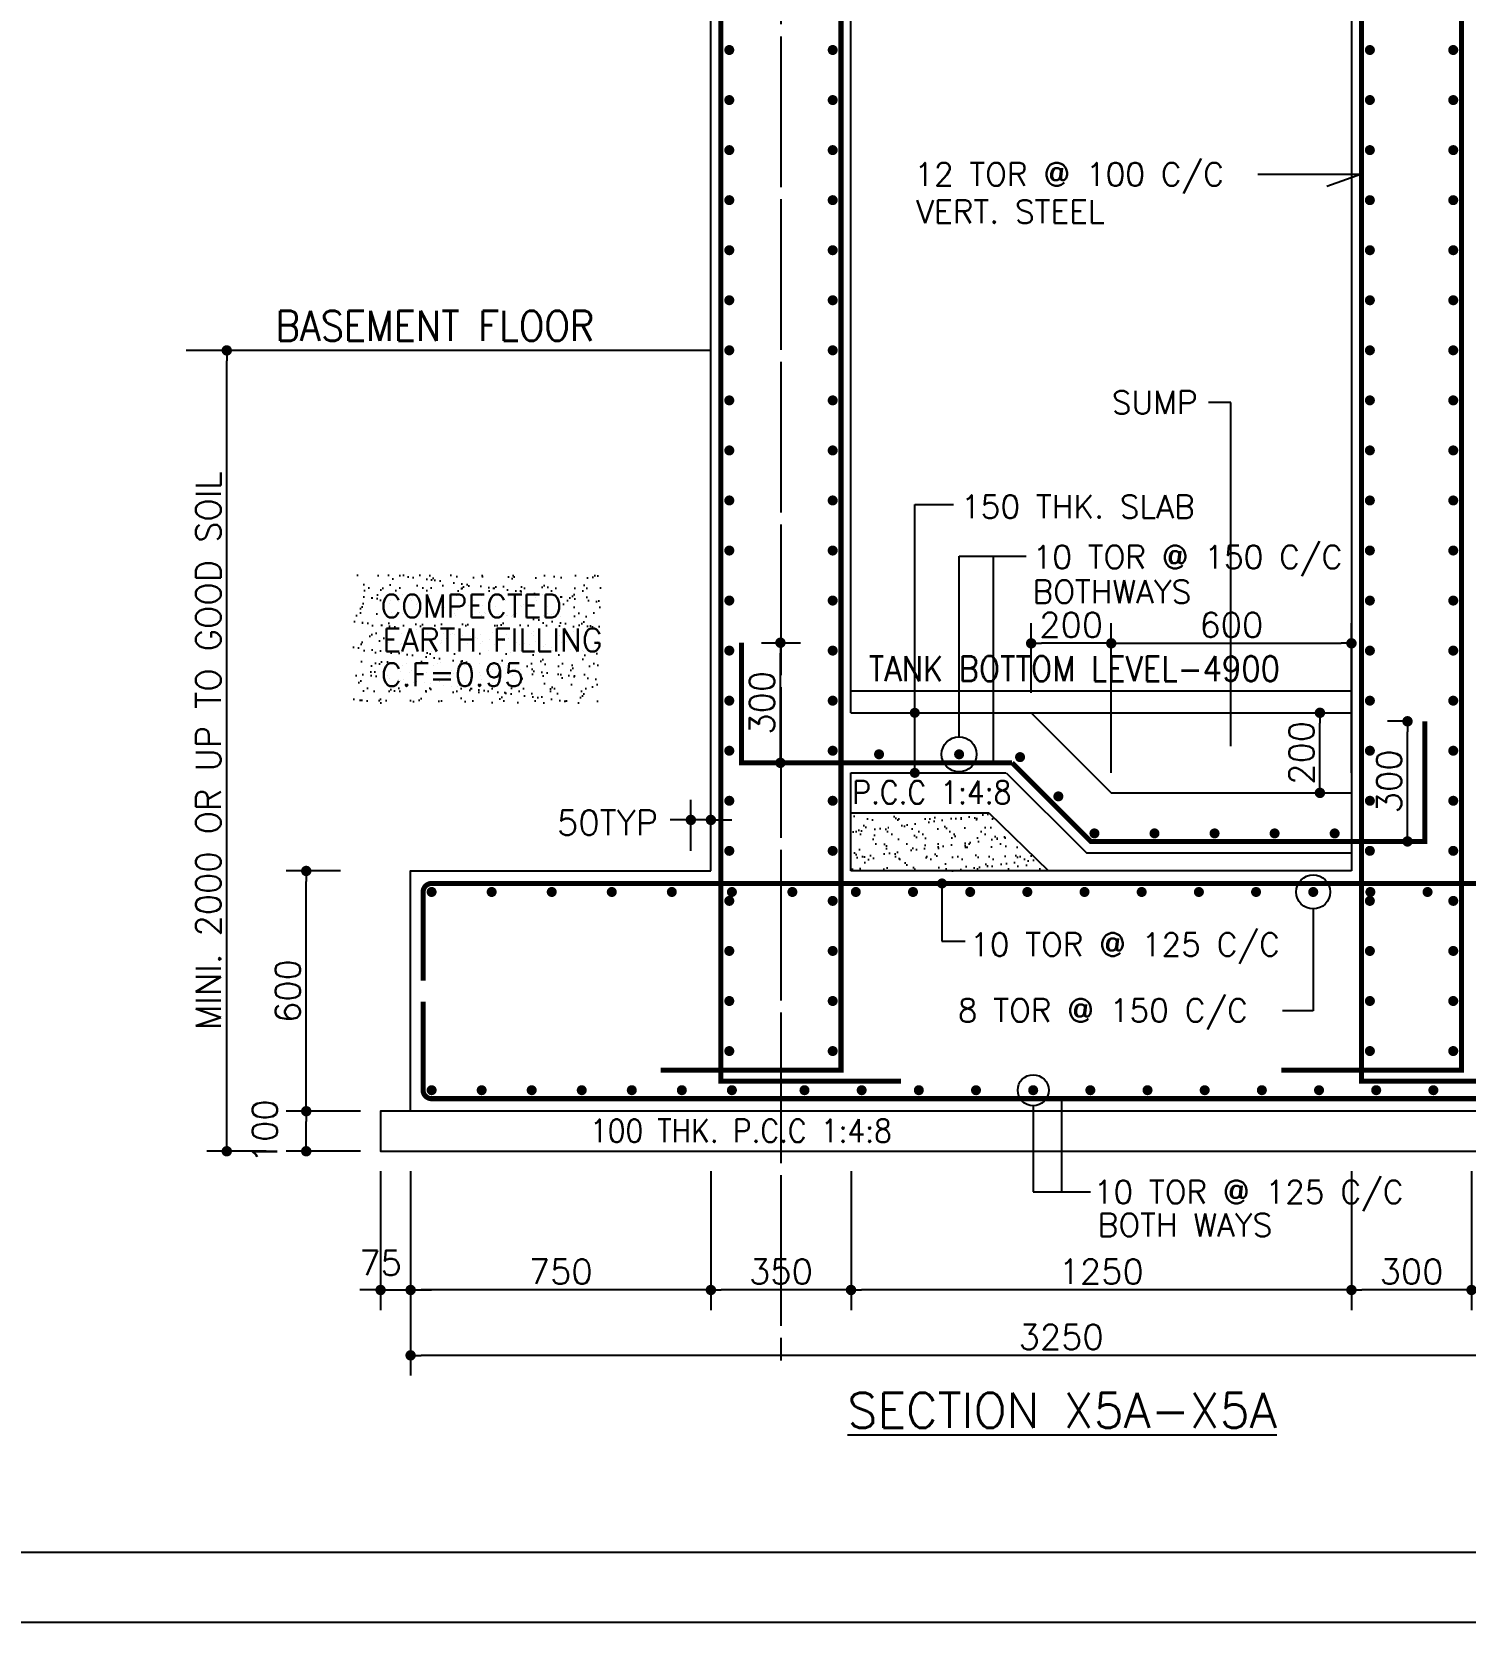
# Model space of a CAD drawing. Extents: x -200722 to 834823, y -494970 to 88783.
# Drawn here: x 303741 to 318062, y -18416 to -2528 of the extents above; entities that cross this region are included whole.
import ezdxf
from ezdxf.enums import TextEntityAlignment as Align

# ---------------------------------------------------------------- set-up
doc = ezdxf.new("R2010")
doc.units = 0
doc.header["$LTSCALE"] = 100
doc.header["$MEASUREMENT"] = 0
doc.header["$PDMODE"] = 34
doc.linetypes.add('ACAD_ISO04W100', pattern=[30, 24, -3, 0, -3])
doc.linetypes.add('CL', pattern=[3.25, 2.5, -0.25, 0.25, -0.25])
doc.layers.get('0').update_dxf_attribs({"linetype": 'CONTINUOUS'})
doc.layers.get('DEFPOINTS').update_dxf_attribs({"linetype": 'CONTINUOUS'})
for name, color, linetype in [('5', 4, 'CONTINUOUS'), ('A-Grid', 5, 'ACAD_ISO04W100'), ('BEAM', 4, 'CONTINUOUS'), ('HATCH WALL', 8, 'CONTINUOUS'), ('STEEL', 6, 'CONTINUOUS'), ('TEXT', 2, 'CONTINUOUS')]:
    doc.layers.add(name, color=color, linetype=linetype)
doc.layers.add('9_TITLE TEXT', color=7, linetype='CONTINUOUS', lineweight=20)
doc.styles.add('ROMANS', font='romans.shx')
doc.styles.get("Standard").update_dxf_attribs({"font": 'simplex.shx'})
doc.dimstyles.new('STANDARD$0', dxfattribs={"dimtxt": 2.5, "dimasz": 2.5, "dimexe": 2, "dimexo": 0.7, "dimgap": 0.9, "dimtad": 1, "dimdec": 0, "dimdsep": 46, "dimtxsty": 'ROMANS', "dimcen": 0.09, "dimclrd": 4, "dimclre": 4, "dimclrt": 3, "dimadec": 0, "dimazin": 0, "dimtfac": 1, "dimtdec": 0, "dimtmove": 0, "dimatfit": 3, "dimfxl": 1, "dimtolj": 1, "dimtzin": 0, "dimarcsym": 0})

# ---------------------------------------------------------------- blocks, each defined once
blk = doc.blocks.new('DOT')
at = {"color": 0, "linetype": 'ByBlock'}
blk.add_line((-0.5, 0), (-1, 0), dxfattribs=at)
at = {"color": 0, "linetype": 'ByBlock', "const_width": 0.5}
blk.add_lwpolyline([(-0.25, 0, 1), (0.25, 0, 1)], format="xyb", close=True, dxfattribs=at)
blk = doc.blocks.new('*D2047')
at = {"layer": 'BEAM', "color": 0, "lineweight": -2, "transparency": 16777216}
for p, q in [((306083, -5711), (305489, -5711)), ((305689, -13607), (305689, -5815)), ((306083, -13711), (305489, -13711))]:
    blk.add_line(p, q, dxfattribs=at)
at = {"layer": 'DEFPOINTS', "color": 0, "lineweight": -3, "transparency": 16777216}
for p in [(305689, -5711), (306283, -5711, 17104), (306283, -13711, 17104)]:
    blk.add_point(p, dxfattribs=at)
at = {"layer": 'BEAM', "color": 0, "lineweight": -2, "transparency": 16777216, "xscale": 104, "yscale": 104, "zscale": 104}
for p, rotation in [((305689, -5711), 90), ((305689, -13711), 270)]:
    blk.add_blockref('DOT', p, dxfattribs=dict(at, rotation=rotation))
at = {"layer": 'BEAM', "color": 0, "transparency": 16777216, "insert": (305505, -9711), "char_height": 248, "attachment_point": 5, "rotation": 90}
blk.add_mtext('\\A1;{\\C4;MINI. 2000 OR UP TO GOOD SOIL}', dxfattribs=at)
blk = doc.blocks.new('_DOT')
at = {"color": 0, "linetype": 'ByBlock'}
blk.add_line((-0.5, 0), (-1, 0), dxfattribs=at)
at = {"color": 0, "linetype": 'ByBlock', "const_width": 0.5}
blk.add_lwpolyline([(-0.25, 0, 1), (0.25, 0, 1)], format="xyb", close=True, dxfattribs=at)
blk = doc.blocks.new('*D2049')
at = {"layer": 'BEAM', "color": 0, "lineweight": -2, "transparency": 16777216}
for p, q in [((307026, -13311), (306283, -13311)), ((306483, -13607), (306483, -13415)), ((307026, -13711), (306283, -13711))]:
    blk.add_line(p, q, dxfattribs=at)
at = {"layer": 'DEFPOINTS', "color": 0, "lineweight": -3, "transparency": 16777216}
for p in [(306483, -13311), (307226, -13311), (307226, -13711)]:
    blk.add_point(p, dxfattribs=at)
at = {"layer": 'BEAM', "color": 0, "lineweight": -2, "transparency": 16777216, "xscale": 104, "yscale": 104, "zscale": 104}
for p, rotation in [((306483, -13311), 90), ((306483, -13711), 270)]:
    blk.add_blockref('DOT', p, dxfattribs=dict(at, rotation=rotation))
at = {"layer": 'BEAM', "color": 0, "transparency": 16777216, "insert": (306069, -13511), "char_height": 248, "attachment_point": 5, "rotation": 90}
blk.add_mtext('\\A1;100', dxfattribs=at)
blk = doc.blocks.new('*D2050')
at = {"layer": 'BEAM', "color": 0, "lineweight": -2, "transparency": 16777216}
for p, q in [((307226, -13911), (307226, -15297)), ((307526, -13911), (307526, -15297)), ((307122, -15097), (307018, -15097)), ((307226, -15097), (307526, -15097)), ((307630, -15097), (307734, -15097))]:
    blk.add_line(p, q, dxfattribs=at)
at = {"layer": 'DEFPOINTS', "color": 0, "lineweight": -3, "transparency": 16777216}
for p in [(307226, -13711), (307526, -13711), (307526, -15097)]:
    blk.add_point(p, dxfattribs=at)
at = {"layer": 'BEAM', "color": 0, "lineweight": -2, "transparency": 16777216, "xscale": 104, "yscale": 104, "zscale": 104}
blk.add_blockref('DOT', (307226, -15097), dxfattribs=at)
at = {"layer": 'BEAM', "color": 0, "lineweight": -2, "transparency": 16777216, "xscale": 104, "yscale": 104, "zscale": 104, "rotation": 180}
blk.add_blockref('DOT', (307526, -15097), dxfattribs=at)
at = {"layer": 'BEAM', "color": 0, "transparency": 16777216, "insert": (307226, -14826), "char_height": 248, "attachment_point": 5}
blk.add_mtext('\\A1;75', dxfattribs=at)
blk = doc.blocks.new('*D2051')
at = {"layer": 'BEAM', "color": 0, "lineweight": -2, "transparency": 16777216}
for p, q in [((307526, -13911), (307526, -15297)), ((310526, -13911), (310526, -15297)), ((310422, -15097), (307630, -15097))]:
    blk.add_line(p, q, dxfattribs=at)
at = {"layer": 'DEFPOINTS', "color": 0, "lineweight": -3, "transparency": 16777216}
for p in [(307526, -13711, -32271), (310526, -13711, -2484), (307526, -15097)]:
    blk.add_point(p, dxfattribs=at)
at = {"layer": 'BEAM', "color": 0, "lineweight": -2, "transparency": 16777216, "xscale": 104, "yscale": 104, "zscale": 104, "rotation": 180}
blk.add_blockref('DOT', (307526, -15097), dxfattribs=at)
at = {"layer": 'BEAM', "color": 0, "lineweight": -2, "transparency": 16777216, "xscale": 104, "yscale": 104, "zscale": 104}
blk.add_blockref('DOT', (310526, -15097), dxfattribs=at)
at = {"layer": 'BEAM', "color": 0, "transparency": 16777216, "insert": (309026, -14913), "char_height": 248, "attachment_point": 5}
blk.add_mtext('\\A1;750', dxfattribs=at)
blk = doc.blocks.new('*D2052')
at = {"layer": 'BEAM', "color": 0, "lineweight": -2, "transparency": 16777216}
for p, q in [((307526, -13911), (307526, -15950)), ((320526, -13911), (320526, -15950)), ((320422, -15750), (307630, -15750))]:
    blk.add_line(p, q, dxfattribs=at)
at = {"layer": 'DEFPOINTS', "color": 0, "lineweight": -3, "transparency": 16777216}
for p in [(307526, -13711, -62057), (320526, -13711, -60214), (307526, -15750)]:
    blk.add_point(p, dxfattribs=at)
at = {"layer": 'BEAM', "color": 0, "lineweight": -2, "transparency": 16777216, "xscale": 104, "yscale": 104, "zscale": 104, "rotation": 180}
blk.add_blockref('DOT', (307526, -15750), dxfattribs=at)
at = {"layer": 'BEAM', "color": 0, "lineweight": -2, "transparency": 16777216, "xscale": 104, "yscale": 104, "zscale": 104}
blk.add_blockref('DOT', (320526, -15750), dxfattribs=at)
at = {"layer": 'BEAM', "color": 0, "transparency": 16777216, "insert": (314026, -15566), "char_height": 248, "attachment_point": 5}
blk.add_mtext('\\A1;3250', dxfattribs=at)
blk = doc.blocks.new('*D2055')
at = {"layer": 'BEAM', "color": 0, "lineweight": -2, "transparency": 16777216}
for p, q in [((310526, -13911), (310526, -15297)), ((311926, -13911), (311926, -15297)), ((311822, -15097), (310630, -15097))]:
    blk.add_line(p, q, dxfattribs=at)
at = {"layer": 'DEFPOINTS', "color": 0, "lineweight": -3, "transparency": 16777216}
for p in [(310526, -13711, -2484), (311926, -13711, -2484), (310526, -15097)]:
    blk.add_point(p, dxfattribs=at)
at = {"layer": 'BEAM', "color": 0, "lineweight": -2, "transparency": 16777216, "xscale": 104, "yscale": 104, "zscale": 104, "rotation": 180}
blk.add_blockref('DOT', (310526, -15097), dxfattribs=at)
at = {"layer": 'BEAM', "color": 0, "lineweight": -2, "transparency": 16777216, "xscale": 104, "yscale": 104, "zscale": 104}
blk.add_blockref('DOT', (311926, -15097), dxfattribs=at)
at = {"layer": 'BEAM', "color": 0, "transparency": 16777216, "insert": (311226, -14913), "char_height": 248, "attachment_point": 5}
blk.add_mtext('\\A1;350', dxfattribs=at)
blk = doc.blocks.new('*D2056')
at = {"layer": 'BEAM', "color": 0, "lineweight": -2, "transparency": 16777216}
for p, q in [((306826, -10911), (306283, -10911)), ((306483, -13207), (306483, -11015)), ((306826, -13311), (306283, -13311))]:
    blk.add_line(p, q, dxfattribs=at)
at = {"layer": 'DEFPOINTS', "color": 0, "lineweight": -3, "transparency": 16777216}
for p in [(306483, -10911), (307026, -10911, 2294), (307026, -13311)]:
    blk.add_point(p, dxfattribs=at)
at = {"layer": 'BEAM', "color": 0, "lineweight": -2, "transparency": 16777216, "xscale": 104, "yscale": 104, "zscale": 104}
for p, rotation in [((306483, -10911), 90), ((306483, -13311), 270)]:
    blk.add_blockref('DOT', p, dxfattribs=dict(at, rotation=rotation))
at = {"layer": 'BEAM', "color": 0, "transparency": 16777216, "insert": (306299, -12111), "char_height": 248, "attachment_point": 5, "rotation": 90}
blk.add_mtext('\\A1;600', dxfattribs=at)
blk = doc.blocks.new('*D2057')
at = {"layer": 'BEAM', "color": 0, "lineweight": -2, "transparency": 16777216}
for p, q in [((310326, -10711), (310326, -10201)), ((310526, -10711), (310526, -10201)), ((310222, -10401), (310118, -10401)), ((310526, -10401), (310326, -10401)), ((310630, -10401), (310734, -10401))]:
    blk.add_line(p, q, dxfattribs=at)
at = {"layer": 'DEFPOINTS', "color": 0, "lineweight": -3, "transparency": 16777216}
for p in [(310326, -10401), (310326, -10911, -18064), (310526, -10911, -18064)]:
    blk.add_point(p, dxfattribs=at)
at = {"layer": 'BEAM', "color": 0, "lineweight": -2, "transparency": 16777216, "xscale": 104, "yscale": 104, "zscale": 104}
blk.add_blockref('DOT', (310326, -10401), dxfattribs=at)
at = {"layer": 'BEAM', "color": 0, "lineweight": -2, "transparency": 16777216, "xscale": 104, "yscale": 104, "zscale": 104, "rotation": 180}
blk.add_blockref('DOT', (310526, -10401), dxfattribs=at)
at = {"layer": 'BEAM', "color": 0, "transparency": 16777216, "insert": (309494, -10429), "char_height": 248, "attachment_point": 5}
blk.add_mtext('\\A1;50TYP', dxfattribs=at)
blk = doc.blocks.new('*D2058')
at = {"layer": 'BEAM', "color": 0, "lineweight": -2, "transparency": 16777216}
for p, q in [((311032, -8631), (311421, -8631)), ((311221, -9727), (311221, -8735)), ((311032, -9831), (311421, -9831))]:
    blk.add_line(p, q, dxfattribs=at)
at = {"layer": 'DEFPOINTS', "color": 0, "lineweight": -3, "transparency": 16777216}
for p in [(310832, -8631, 27357), (311221, -8631), (310832, -9831, 27357)]:
    blk.add_point(p, dxfattribs=at)
at = {"layer": 'BEAM', "color": 0, "lineweight": -2, "transparency": 16777216, "xscale": 104, "yscale": 104, "zscale": 104}
for p, rotation in [((311221, -8631), 90), ((311221, -9831), 270)]:
    blk.add_blockref('DOT', p, dxfattribs=dict(at, rotation=rotation))
at = {"layer": 'BEAM', "color": 0, "transparency": 16777216, "insert": (311037, -9231), "char_height": 248, "attachment_point": 5, "rotation": 90}
blk.add_mtext('\\A1;300', dxfattribs=at)
blk = doc.blocks.new('*D2045')
at = {"layer": 'BEAM', "color": 0, "lineweight": -2, "transparency": 16777216}
for p, q in [((316926, -13911), (316926, -15297)), ((318126, -13911), (318126, -15297)), ((318022, -15097), (317030, -15097))]:
    blk.add_line(p, q, dxfattribs=at)
at = {"layer": 'DEFPOINTS', "color": 0, "lineweight": -3, "transparency": 16777216}
for p in [(316926, -13711, -17377), (318126, -13711, -2484), (316926, -15097)]:
    blk.add_point(p, dxfattribs=at)
at = {"layer": 'BEAM', "color": 0, "lineweight": -2, "transparency": 16777216, "xscale": 104, "yscale": 104, "zscale": 104, "rotation": 180}
blk.add_blockref('DOT', (316926, -15097), dxfattribs=at)
at = {"layer": 'BEAM', "color": 0, "lineweight": -2, "transparency": 16777216, "xscale": 104, "yscale": 104, "zscale": 104}
blk.add_blockref('DOT', (318126, -15097), dxfattribs=at)
at = {"layer": 'BEAM', "color": 0, "transparency": 16777216, "insert": (317526, -14913), "char_height": 248, "attachment_point": 5}
blk.add_mtext('\\A1;300', dxfattribs=at)
blk = doc.blocks.new('*D2046')
at = {"layer": 'BEAM', "color": 0, "lineweight": -2, "transparency": 16777216}
for p, q in [((311926, -13911), (311926, -15297)), ((316926, -13911), (316926, -15297)), ((316822, -15097), (312030, -15097))]:
    blk.add_line(p, q, dxfattribs=at)
at = {"layer": 'DEFPOINTS', "color": 0, "lineweight": -3, "transparency": 16777216}
for p in [(311926, -13711, -64539), (316926, -13711, -2484), (311926, -15097)]:
    blk.add_point(p, dxfattribs=at)
at = {"layer": 'BEAM', "color": 0, "lineweight": -2, "transparency": 16777216, "xscale": 104, "yscale": 104, "zscale": 104, "rotation": 180}
blk.add_blockref('DOT', (311926, -15097), dxfattribs=at)
at = {"layer": 'BEAM', "color": 0, "lineweight": -2, "transparency": 16777216, "xscale": 104, "yscale": 104, "zscale": 104}
blk.add_blockref('DOT', (316926, -15097), dxfattribs=at)
at = {"layer": 'BEAM', "color": 0, "transparency": 16777216, "insert": (314426, -14913), "char_height": 248, "attachment_point": 5}
blk.add_mtext('\\A1;1250', dxfattribs=at)
blk = doc.blocks.new('*D2161')
at = {"layer": 'BEAM', "color": 0, "lineweight": -2, "transparency": 16777216}
blk.add_line((316611, -10027), (316611, -9435), dxfattribs=at)
at = {"layer": 'DEFPOINTS', "color": 0, "lineweight": -3, "transparency": 16777216}
for p in [(316611, -9331, -20198), (316611, -9331), (316611, -10131, -20198)]:
    blk.add_point(p, dxfattribs=at)
at = {"layer": 'BEAM', "color": 0, "lineweight": -2, "transparency": 16777216, "xscale": 104, "yscale": 104, "zscale": 104}
for p, rotation in [((316611, -9331), 90), ((316611, -10131), 270)]:
    blk.add_blockref('DOT', p, dxfattribs=dict(at, rotation=rotation))
at = {"layer": 'BEAM', "color": 0, "transparency": 16777216, "insert": (316427, -9731), "char_height": 248, "attachment_point": 5, "rotation": 90}
blk.add_mtext('\\A1;200', dxfattribs=at)
blk = doc.blocks.new('*D2162')
at = {"layer": 'BEAM', "color": 0, "lineweight": -2, "transparency": 16777216}
for p, q in [((314526, -9931), (314526, -8437)), ((316926, -9931), (316926, -8437)), ((314630, -8637), (316822, -8637))]:
    blk.add_line(p, q, dxfattribs=at)
at = {"layer": 'DEFPOINTS', "color": 0, "lineweight": -3, "transparency": 16777216}
for p in [(316926, -8637), (314526, -10131, -20198), (316926, -10131, -20198)]:
    blk.add_point(p, dxfattribs=at)
at = {"layer": 'BEAM', "color": 0, "lineweight": -2, "transparency": 16777216, "xscale": 104, "yscale": 104, "zscale": 104, "rotation": 180}
blk.add_blockref('DOT', (314526, -8637), dxfattribs=at)
at = {"layer": 'BEAM', "color": 0, "lineweight": -2, "transparency": 16777216, "xscale": 104, "yscale": 104, "zscale": 104}
blk.add_blockref('DOT', (316926, -8637), dxfattribs=at)
at = {"layer": 'BEAM', "color": 0, "transparency": 16777216, "insert": (315726, -8453), "char_height": 248, "attachment_point": 5}
blk.add_mtext('\\A1;600', dxfattribs=at)
blk = doc.blocks.new('*D2163')
at = {"layer": 'BEAM', "color": 0, "lineweight": -2, "transparency": 16777216}
for p, q in [((313726, -9131), (313726, -8437)), ((314526, -9931), (314526, -8437)), ((314422, -8637), (313830, -8637))]:
    blk.add_line(p, q, dxfattribs=at)
at = {"layer": 'DEFPOINTS', "color": 0, "lineweight": -3, "transparency": 16777216}
for p in [(313726, -8637), (313726, -9331, -20198), (314526, -10131, -20198)]:
    blk.add_point(p, dxfattribs=at)
at = {"layer": 'BEAM', "color": 0, "lineweight": -2, "transparency": 16777216, "xscale": 104, "yscale": 104, "zscale": 104, "rotation": 180}
blk.add_blockref('DOT', (313726, -8637), dxfattribs=at)
at = {"layer": 'BEAM', "color": 0, "lineweight": -2, "transparency": 16777216, "xscale": 104, "yscale": 104, "zscale": 104}
blk.add_blockref('DOT', (314526, -8637), dxfattribs=at)
at = {"layer": 'BEAM', "color": 0, "transparency": 16777216, "insert": (314126, -8453), "char_height": 248, "attachment_point": 5}
blk.add_mtext('\\A1;200', dxfattribs=at)
blk = doc.blocks.new('*D2164')
at = {"layer": 'BEAM', "color": 0, "lineweight": -2, "transparency": 16777216}
for p, q in [((317458, -9416), (317286, -9416)), ((317486, -10512), (317486, -9520)), ((317458, -10616), (317286, -10616))]:
    blk.add_line(p, q, dxfattribs=at)
at = {"layer": 'DEFPOINTS', "color": 0, "lineweight": -3, "transparency": 16777216}
for p in [(317486, -9416), (317658, -9416, -20198), (317658, -10616, -20198)]:
    blk.add_point(p, dxfattribs=at)
at = {"layer": 'BEAM', "color": 0, "lineweight": -2, "transparency": 16777216, "xscale": 104, "yscale": 104, "zscale": 104}
for p, rotation in [((317486, -9416), 90), ((317486, -10616), 270)]:
    blk.add_blockref('DOT', p, dxfattribs=dict(at, rotation=rotation))
at = {"layer": 'BEAM', "color": 0, "transparency": 16777216, "insert": (317302, -10016), "char_height": 248, "attachment_point": 5, "rotation": 90}
blk.add_mtext('\\A1;300', dxfattribs=at)

msp = doc.modelspace()

# ---------------------------------------------------------------- hatches: boundary and pattern name
at = {"layer": 'HATCH WALL', "lineweight": -3, "true_color": 0x000000}
h = msp.add_hatch(dxfattribs=at)
h.set_pattern_fill('AR-SAND', color=18, scale=100, style=0)
h.set_pattern_definition([(142.5, (657679.21, 403946.97), (6.299336, 192.682377), [0, -152, 0, -170, 0, -162.5]), (172.5, (657679.21, 403946.97), (-176.97767, 282.21461), [0, -82, 0, -137, 0, -52.5]), (212.5, (657802.21, 403946.97), (-311.414186, 0.565905), [0, -50, 0, -180, 0, -235]), (222.5, (657802.21, 403946.97), (-300.61266, 87.76756), [0, -25, 0, -118, 0, -135])])
h.paths.add_polyline_path([(306952.8, -7949.6), (309425.5, -7949.6), (309425.5, -9237), (306952.8, -9237)])
h = msp.add_hatch(dxfattribs=at)
h.set_pattern_fill('AR-SAND', color=18, scale=100, style=0)
h.set_pattern_definition([(37.5, (-351833.77, -4959.68), (-6.299336, 192.682377), [0, -152, 0, -170, 0, -162.5]), (7.5, (-351833.77, -4959.68), (176.97767, 282.21461), [0, -82, 0, -137, 0, -52.5]), (327.5, (-351956.77, -4959.68), (311.414186, 0.565905), [0, -50, 0, -180, 0, -235]), (317.5, (-351956.77, -4959.68), (300.61266, 87.76756), [0, -25, 0, -118, 0, -135])])
h.paths.add_polyline_path([(313898.6, -10911), (313304.1, -10331), (311925.8, -10331), (311925.8, -10911)])

# ---------------------------------------------------------------- linework, layer by layer
at = {"color": 18, "ltscale": 0.4, "true_color": 0x000000}
msp.add_lwpolyline([(222672.7, 64744.5), (222672.7, -18415.5), (340412.7, -18415.5), (340412.7, 64744.5)], close=True, dxfattribs=at)
at = {"color": 18, "true_color": 0x000000}
msp.add_lwpolyline([(223372.7, -17715.5), (339712.7, -17715.5), (339712.7, 64044.5), (223372.7, 64044.5)], close=True, dxfattribs=at)
at = {"layer": '5', "color": 18, "lineweight": -3, "ltscale": 0.4, "true_color": 0x000000}
for p, q in [((310525.8, -10911, -18214.6), (310525.8, 9897, 23054.5)), ((311925.8, -9331, 3985.3), (311925.8, 9297, 14966.8)), ((316925.8, 9297, -20197.9), (316925.8, -10911, -20197.9)), ((310525.8, -5711, 3998.7), (305284.1, -5711, 28521.8)), ((311925.8, -9331, 19575.1), (313725.8, -9331, 2459.6)), ((311925.8, -10911, -22041.3), (311925.8, -9931, -12433.2)), ((311925.8, -9931, 19575.1), (313472.8, -9931, 26906.6)), ((311925.8, -10331, 19575.1), (313304.1, -10331, 26117.5)), ((316925.8, -10911, -20197.9), (311925.8, -10911, -20197.9))]:
    msp.add_line(p, q, dxfattribs=at)
at = {"layer": '5', "color": 8, "lineweight": -3, "ltscale": 0.4}
for p, q in [((311925.8, -9111, -2684.7), (316925.8, -9111, 20708)), ((313725.8, -9331, 2459.6), (316925.8, -9331, 2459.6))]:
    msp.add_line(p, q, dxfattribs=at)
at = {"layer": '5', "color": 18, "lineweight": -3, "ltscale": 0.4, "true_color": 0x000000}
for points, elevation in [([(313725.8, -9331), (314525.8, -10131), (316925.8, -10131)], 2459.6), ([(313477.3, -9931), (314277.2, -10731), (316925.8, -10731)], 2459.6), ([(313304.1, -10331), (313898.6, -10911)], 2459.6), ([(307525.8, -13311), (307525.8, -10911), (310525.8, -10911)], -20197.9)]:
    msp.add_lwpolyline(points, dxfattribs=dict(at, elevation=elevation))
at = {"layer": '5', "color": 18, "lineweight": -3, "ltscale": 0.4, "true_color": 0x000000, "elevation": -20197.9}
msp.add_lwpolyline([(320825.8, -13311), (307225.8, -13311), (307225.8, -13711), (320825.8, -13711)], close=True, dxfattribs=at)
at = {"layer": '9_TITLE TEXT', "color": 18, "true_color": 0x000000}
msp.add_lwpolyline([(339712.7, 64044.5), (223372.7, 64044.5), (223372.7, -17715.5), (339712.7, -17715.5)], dxfattribs=at)
at = {"layer": 'A-Grid', "color": 8, "linetype": 'CL', "ltscale": 5}
for points, elevation in [([(311225.8, 10174.1), (311225.8, -15801.3)], 3998.7), ([(311225.8, -2579.8), (311225.8, -15801.3)], -25787.8)]:
    msp.add_lwpolyline(points, dxfattribs=dict(at, elevation=elevation))
at = {"layer": 'STEEL', "color": 18, "lineweight": -3, "ltscale": 0.4, "true_color": 0x000000, "const_width": 50.8}
for points, elevation in [([(313725.8, 9797), (310710.8, 9797, 0.4142136), (310625.8, 9712), (310625.8, -13011.2), (312425.8, -13011.2)], 3964.8), ([(319388.9, 9797), (317110.8, 9797, 0.4142136), (317025.8, 9712), (317025.8, -13011.2), (318825.8, -13011.2)], -980.1), ([(313729.5, 9647), (311910.8, 9647, 0.4142136), (311825.8, 9562), (311825.8, -12901.7), (310025.8, -12901.7)], 3998.7), ([(315651.5, 9647), (317940.8, 9647, -0.4142136), (318025.8, 9562), (318025.8, -12901.7), (316225.8, -12901.7)], -30579), ([(307650.8, -12005.5), (307650.8, -11121, -0.4142136), (307735.8, -11036), (320315.8, -11036, -0.4142136), (320400.8, -11121), (320400.8, -12005.5)], -20197.9), ([(307650.8, -12216.5), (307650.8, -13101, 0.4142136), (307735.8, -13186), (320315.8, -13186, 0.4142136), (320400.8, -13101), (320400.8, -12216.5)], -20197.9)]:
    msp.add_lwpolyline(points, format="xyb", dxfattribs=dict(at, elevation=elevation))
at = {"layer": 'STEEL', "color": 18, "lineweight": -3, "ltscale": 0.4, "true_color": 0x000000, "const_width": 50}
for points, elevation in [([(310685, -2710, -1), (310735, -2710, -1)], 3998.7), ([(311718.1, -2710, -1), (311768.1, -2710, -1)], 3998.7), ([(317085, -2710, -1), (317135, -2710, -1)], -946.2), ([(317918.1, -2710, -1), (317968.1, -2710, -1)], -30579), ([(310685, -3210, -1), (310735, -3210, -1)], 3998.7), ([(311718.1, -3210, -1), (311768.1, -3210, -1)], 3998.7), ([(317085, -3210, -1), (317135, -3210, -1)], -946.2), ([(317918.1, -3210, -1), (317968.1, -3210, -1)], -30579), ([(310685, -3710, -1), (310735, -3710, -1)], 3998.7), ([(311718.1, -3710, -1), (311768.1, -3710, -1)], 3998.7), ([(317085, -3710, -1), (317135, -3710, -1)], -946.2), ([(317918.1, -3710, -1), (317968.1, -3710, -1)], -30579), ([(310685, -4210, -1), (310735, -4210, -1)], 3998.7), ([(311718.1, -4210, -1), (311768.1, -4210, -1)], 3998.7), ([(317085, -4210, -1), (317135, -4210, -1)], -946.2), ([(317918.1, -4210, -1), (317968.1, -4210, -1)], -30579), ([(310685, -4710, -1), (310735, -4710, -1)], 3998.7), ([(311718.1, -4710, -1), (311768.1, -4710, -1)], 3998.7), ([(317085, -4710, -1), (317135, -4710, -1)], -946.2), ([(317918.1, -4710, -1), (317968.1, -4710, -1)], -30579), ([(310685, -5210, -1), (310735, -5210, -1)], 3998.7), ([(311718.1, -5210, -1), (311768.1, -5210, -1)], 3998.7), ([(317085, -5210, -1), (317135, -5210, -1)], -946.2), ([(317918.1, -5210, -1), (317968.1, -5210, -1)], -30579), ([(310685, -5710, -1), (310735, -5710, -1)], 3998.7), ([(311718.1, -5710, -1), (311768.1, -5710, -1)], 3998.7), ([(317085, -5710, -1), (317135, -5710, -1)], -946.2), ([(317918.1, -5710, -1), (317968.1, -5710, -1)], -30579), ([(310685, -6210, -1), (310735, -6210, -1)], 3998.7), ([(311718.1, -6210, -1), (311768.1, -6210, -1)], 3998.7), ([(317085, -6210, -1), (317135, -6210, -1)], -946.2), ([(317918.1, -6210, -1), (317968.1, -6210, -1)], -30579), ([(310685, -6710, -1), (310735, -6710, -1)], 3998.7), ([(311718.1, -6710, -1), (311768.1, -6710, -1)], 3998.7), ([(317085, -6710, -1), (317135, -6710, -1)], -946.2), ([(317918.1, -6710, -1), (317968.1, -6710, -1)], -30579), ([(310685, -7210, -1), (310735, -7210, -1)], 3998.7), ([(311718.1, -7210, -1), (311768.1, -7210, -1)], 3998.7), ([(317085, -7210, -1), (317135, -7210, -1)], -946.2), ([(317918.1, -7210, -1), (317968.1, -7210, -1)], -30579), ([(310685, -7710, -1), (310735, -7710, -1)], 3998.7), ([(311718.1, -7710, -1), (311768.1, -7710, -1)], 3998.7), ([(317085, -7710, -1), (317135, -7710, -1)], -946.2), ([(317918.1, -7710, -1), (317968.1, -7710, -1)], -30579), ([(310685, -8210, -1), (310735, -8210, -1)], 3998.7), ([(311718.1, -8210, -1), (311768.1, -8210, -1)], 3998.7), ([(317085, -8210, -1), (317135, -8210, -1)], -946.2), ([(317918.1, -8210, -1), (317968.1, -8210, -1)], -30579), ([(310685, -8710, -1), (310735, -8710, -1)], 3998.7), ([(311718.1, -8710, -1), (311768.1, -8710, -1)], 3998.7), ([(317085, -8710, -1), (317135, -8710, -1)], -946.2), ([(317918.1, -8710, -1), (317968.1, -8710, -1)], -30579), ([(310685, -9210, -1), (310735, -9210, -1)], 3998.7), ([(311718.1, -9210, -1), (311768.1, -9210, -1)], 3998.7), ([(317085, -9210, -1), (317135, -9210, -1)], -946.2), ([(317918.1, -9210, -1), (317968.1, -9210, -1)], -30579), ([(310685, -9710, -1), (310735, -9710, -1)], 3998.7), ([(311718.1, -9710, -1), (311768.1, -9710, -1)], 3998.7), ([(317085, -9710, -1), (317135, -9710, -1)], -946.2), ([(317918.1, -9710, -1), (317968.1, -9710, -1)], -30579), ([(312181, -9745.8, -1), (312231, -9745.8, -1)], 19575.1), ([(312981, -9745.8, -1), (313031, -9745.8, -1)], 19575.1), ([(313590.3, -9773.8, -1), (313640.3, -9773.8, -1)], 19575.1), ([(310685, -10210, -1), (310735, -10210, -1)], 3998.7), ([(311718.1, -10210, -1), (311768.1, -10210, -1)], 3998.7), ([(313972.6, -10166, -1), (314022.6, -10166, -1)], 2459.6), ([(317085, -10210, -1), (317135, -10210, -1)], -946.2), ([(317918.1, -10210, -1), (317968.1, -10210, -1)], -30579), ([(314333.2, -10535.8, -1), (314383.2, -10535.8, -1)], 19575.1), ([(314933.2, -10535.8, -1), (314983.2, -10535.8, -1)], 19575.1), ([(315533.2, -10535.8, -1), (315583.2, -10535.8, -1)], 19575.1), ([(316133.2, -10535.8, -1), (316183.2, -10535.8, -1)], 19575.1), ([(316733.2, -10535.8, -1), (316783.2, -10535.8, -1)], 19575.1), ([(310685, -10710, -1), (310735, -10710, -1)], 3998.7), ([(311718.1, -10710, -1), (311768.1, -10710, -1)], 3998.7), ([(317085, -10710, -1), (317135, -10710, -1)], -946.2), ([(317918.1, -10710, -1), (317968.1, -10710, -1)], -30579), ([(307710.8, -11121, 1), (307760.8, -11121, 1)], -20197.9), ([(308310.8, -11121, 1), (308360.8, -11121, 1)], -20197.9), ([(308910.8, -11121, 1), (308960.8, -11121, 1)], -20197.9), ([(309510.8, -11121, 1), (309560.8, -11121, 1)], -20197.9), ([(310110.8, -11121, 1), (310160.8, -11121, 1)], -20197.9), ([(310710.8, -11121, 1), (310760.8, -11121, 1)], -20197.9), ([(311315, -11121, -1), (311365, -11121, -1)], -20197.9), ([(311949.2, -11121, -1), (311999.2, -11121, -1)], -20197.9), ([(312520.4, -11121, -1), (312570.4, -11121, -1)], -20197.9), ([(313091.6, -11121, -1), (313141.6, -11121, -1)], -20197.9), ([(313662.8, -11121, -1), (313712.8, -11121, -1)], -20197.9), ([(314234, -11121, -1), (314284, -11121, -1)], -20197.9), ([(314805.2, -11121, -1), (314855.2, -11121, -1)], -20197.9), ([(315376.5, -11121, -1), (315426.5, -11121, -1)], -20197.9), ([(315947.7, -11121, -1), (315997.7, -11121, -1)], -20197.9), ([(316518.9, -11121, -1), (316568.9, -11121, -1)], -20197.9), ([(317090.1, -11121, -1), (317140.1, -11121, -1)], -20197.9), ([(317661.3, -11121, -1), (317711.3, -11121, -1)], -20197.9), ([(310685, -11210, -1), (310735, -11210, -1)], -20197.9), ([(310685, -11210, -1), (310735, -11210, -1)], -20197.9), ([(310685, -11210, -1), (310735, -11210, -1)], -20197.9), ([(310685, -11210, -1), (310735, -11210, -1)], -20197.9), ([(311718.1, -11210, -1), (311768.1, -11210, -1)], -20197.9), ([(311718.1, -11210, -1), (311768.1, -11210, -1)], -20197.9), ([(311718.1, -11210, -1), (311768.1, -11210, -1)], -20197.9), ([(311718.1, -11210, -1), (311768.1, -11210, -1)], -20197.9), ([(317085, -11210, -1), (317135, -11210, -1)], -25142.8), ([(317918.1, -11210, -1), (317968.1, -11210, -1)], -54775.6), ([(317918.1, -11210, -1), (317968.1, -11210, -1)], -54775.6), ([(317918.1, -11210, -1), (317968.1, -11210, -1)], -54775.6), ([(317918.1, -11210, -1), (317968.1, -11210, -1)], -54775.6), ([(310685, -11710, -1), (310735, -11710, -1)], -20197.9), ([(311718.1, -11710, -1), (311768.1, -11710, -1)], -20197.9), ([(317085, -11710, -1), (317135, -11710, -1)], -25142.8), ([(317918.1, -11710, -1), (317968.1, -11710, -1)], -54775.6), ([(310685, -12210, -1), (310735, -12210, -1)], -20197.9), ([(311718.1, -12210, -1), (311768.1, -12210, -1)], -20197.9), ([(317085, -12210, -1), (317135, -12210, -1)], -25142.8), ([(317918.1, -12210, -1), (317968.1, -12210, -1)], -54775.6), ([(310685, -12710, -1), (310735, -12710, -1)], -20197.9), ([(311718.1, -12710, -1), (311768.1, -12710, -1)], -20197.9), ([(317085, -12710, -1), (317135, -12710, -1)], -25142.8), ([(317918.1, -12710, -1), (317968.1, -12710, -1)], -54775.6), ([(307710.8, -13101, -1), (307760.8, -13101, -1)], -20197.9), ([(308210.8, -13101, -1), (308260.8, -13101, -1)], -20197.9), ([(308710.8, -13101, -1), (308760.8, -13101, -1)], -20197.9), ([(309210.8, -13101, -1), (309260.8, -13101, -1)], -20197.9), ([(309710.8, -13101, -1), (309760.8, -13101, -1)], -20197.9), ([(310210.8, -13101, -1), (310260.8, -13101, -1)], -20197.9), ([(310710.8, -13101, -1), (310760.8, -13101, -1)], -20197.9), ([(311436.2, -13101, -1), (311486.2, -13101, -1)], -20197.9), ([(312007.5, -13101, -1), (312057.5, -13101, -1)], -20197.9), ([(312578.7, -13101, -1), (312628.7, -13101, -1)], -20197.9), ([(313149.9, -13101, -1), (313199.9, -13101, -1)], -20197.9), ([(313721.1, -13101, -1), (313771.1, -13101, -1)], -20197.9), ([(314292.3, -13101, -1), (314342.3, -13101, -1)], -20197.9), ([(314863.5, -13101, -1), (314913.5, -13101, -1)], -20197.9), ([(315434.7, -13101, -1), (315484.7, -13101, -1)], -20197.9), ([(316005.9, -13101, -1), (316055.9, -13101, -1)], -20197.9), ([(316577.1, -13101, -1), (316627.1, -13101, -1)], -20197.9), ([(317148.3, -13101, -1), (317198.3, -13101, -1)], -20197.9), ([(317719.5, -13101, -1), (317769.5, -13101, -1)], -20197.9)]:
    msp.add_lwpolyline(points, format="xyb", close=True, dxfattribs=dict(at, elevation=elevation))
at = {"layer": 'STEEL', "color": 18, "lineweight": -3, "ltscale": 0.4, "true_color": 0x000000, "const_width": 50.8}
for points, elevation in [([(313535.9, -9831), (310832.2, -9831), (310832.2, -8631)], 46932.5), ([(313535.9, -9831), (314321.2, -10616), (317658.2, -10616), (317658.2, -9416)], 2459.6)]:
    msp.add_lwpolyline(points, dxfattribs=dict(at, elevation=elevation))
at = {"layer": 'TEXT', "color": 18, "true_color": 0x000000}
for p, q in [((315992.3, -3949.4, -980.1), (317025.8, -3949.4, -980.1)), ((317025.8, -3949.4, -980.1), (316680.5, -4074.6, -980.1)), ((315720.1, -6232.1, 22657.5), (315498.6, -6232.1, 22657.5)), ((315720.1, -9664.1, 22657.5), (315720.1, -6232.1, 22657.5)), ((312563, -9931, 26621.8), (312563, -7250.8, 26621.8)), ((312563, -7250.8, 26621.8), (312951.3, -7250.8, 26621.8)), ((313006, -9571.3, 19575.1), (313006, -7766.5, 19575.1)), ((313006, -7766.5, 19575.1), (313674.7, -7766.5, 19575.1)), ((313348.7, -9831, 48325.1), (313348.7, -7766.5, 19575.1)), ((312834.8, -11036, -20197.9), (312834.8, -11613.3, -20197.9)), ((316543.9, -11291, -20197.9), (316543.9, -12308.4, -20197.9)), ((312834.8, -11613.3, -20197.9), (313065.2, -11613.3, -20197.9)), ((316543.9, -12308.4, -20197.9), (316237.4, -12308.4, -20197.9)), ((314028.1, -13186, -20197.9), (314028.1, -14114.8, -20197.9)), ((313746.1, -13255.9, -20197.9), (313746.1, -14114.8, -20197.9)), ((313746.1, -14114.8, -20197.9), (314317.6, -14114.8, -20197.9))]:
    msp.add_line(p, q, dxfattribs=at)
at = {"layer": 'TEXT', "color": 18, "true_color": 0x000000, "const_width": 50}
for points, elevation in [([(312538, -9331, -1), (312588, -9331, -1)], 26621.8), ([(312538, -9931, -1), (312588, -9931, -1)], 26621.8), ([(312809.8, -11036, -1), (312859.8, -11036, -1)], -20197.9)]:
    msp.add_lwpolyline(points, format="xyb", close=True, dxfattribs=dict(at, elevation=elevation))
at = {"layer": 'TEXT', "color": 18, "true_color": 0x000000}
for centre, radius in [((313006, -9745.8, 19575.1), 174.5), ((316543.9, -11121, -20197.9), 170), ((313746.1, -13101, -20197.9), 154.8)]:
    msp.add_circle(centre, radius, dxfattribs=at)

# ---------------------------------------------------------------- texts
for s, height, p in [('12 TOR @ 100 C/C', 230, (312557, -4066.2, -980.1)), ('VERT. STEEL', 230, (312577.8, -4440, -980.1)), ('SUMP', 230, (314532, -6346, -4987.1)), ('150 THK. SLAB', 230, (313024.5, -7386.4, 26621.8)), ('10 TOR @ 150 C/C', 230, (313739.9, -7890.4, 19575.1)), ('BOTHWAYS', 230, (313739.9, -8235.7, 19575.1)), ('COMPECTED ', 230, (307226.1, -8379.8, -3447.9)), ('EARTH FILLING', 230, (307244.4, -8719.2, -3447.9)), ('C.F=0.95', 230, (307229.3, -9065.5, -3447.9)), ('10 TOR @ 125 C/C', 230, (313115.5, -11760.6, -27644.5)), ('8 TOR @ 150 C/C', 230, (312993, -12419, -27644.5)), ('10 TOR @ 125 C/C', 230, (314351.1, -14232.4, -20197.9)), ('BOTH WAYS', 230, (314390.8, -14561.2, -20197.9)), ('%%USECTION X5A-X5A', 350, (311890.5, -16475.5, -20197.9))]:
    msp.add_text(s, height=height, dxfattribs=at).set_placement(p)
at = {"layer": 'TEXT', "color": 18, "true_color": 0x000000, "width": 0.9}
for s, height, p in [('BASEMENT FLOOR', 300, (306177.5, -5615.2, 714)), ('TANK BOTTOM LEVEL-4900', 250, (312104, -9015.2, 19660.9))]:
    msp.add_text(s, height=height, dxfattribs=at).set_placement(p)
at = {"layer": 'TEXT', "color": 18, "ltscale": 5, "true_color": 0x000000, "style": 'ROMANS', "width": 0.9}
for s, p in [('P.C.C 1:4:8', (311940, -10126.3, 56511.2)), ('100 THK. P.C.C 1:4:8', (309317.8, -13506.3, -44844.8))]:
    msp.add_text(s, height=230, dxfattribs=at).set_placement(p, align=Align.MIDDLE_LEFT)

# ---------------------------------------------------------------- dimensions: what is measured, and where the dimension line sits
at = {"layer": 'BEAM', "color": 18, "true_color": 0x000000}
dim = msp.add_linear_dim(base=(305689, -5711, -37302), p1=(306282.6, -13711, -20197.9), p2=(306282.6, -5711, -20197.9), angle=90, text='{\\C4;MINI. <> OR UP TO GOOD SOIL}', dimstyle='STANDARD$0', override={"dimscale": 8, "dimtxt": 31, "dimasz": 13, "dimexe": 25, "dimexo": 25, "dimgap": 7.5, "dimlfac": 0.25, "dimzin": 3, "dimtxsty": 'Standard', "dimblk": 'DOT', "dimcen": 3, "dimdle": 4, "dimclrd": 0, "dimclre": 0, "dimclrt": 0, "dimtmove": 2, "dimldrblk": 'DOT', "dimtzin": 3}, dxfattribs=at)
dim.commit()
dim.dimension.update_dxf_attribs({"geometry": '*D2047', "text_midpoint": (305505, -9711, -37302)})
for base, p1, p2, picture, middle in [((313725.8, -8637.4, 22657.5), (314525.8, -10131, 2459.6), (313725.8, -9331, 2459.6), '*D2163', (314125.8, -8453.4, 22657.5)), ((316925.8, -8637.4, 22657.5), (314525.8, -10131, 2459.6), (316925.8, -10131, 2459.6), '*D2162', (315725.8, -8453.4, 22657.5)), ((307525.8, -15749.8, 12072.6), (320525.8, -13711, -48141), (307525.8, -13711, -49984.4), '*D2052', (314025.8, -15565.8, 12072.6))]:
    dim = msp.add_linear_dim(base=base, p1=p1, p2=p2, dimstyle='STANDARD$0', override={"dimscale": 8, "dimtxt": 31, "dimasz": 13, "dimexe": 25, "dimexo": 25, "dimgap": 7.5, "dimlfac": 0.25, "dimzin": 3, "dimtxsty": 'Standard', "dimblk": 'DOT', "dimcen": 3, "dimdle": 4, "dimclrd": 0, "dimclre": 0, "dimclrt": 0, "dimtmove": 2, "dimldrblk": 'DOT', "dimtzin": 3}, dxfattribs=at)
    dim.commit()
    dim.dimension.update_dxf_attribs({"geometry": picture, "text_midpoint": middle})
for base, p1, p2, angle, picture, middle in [((311220.6, -8631, 19575.1), (310832.2, -9831, 46932.5), (310832.2, -8631, 46932.5), 90, '*D2058', (311036.6, -9231, 19575.1)), ((316610.9, -9331, 22657.5), (316610.9, -10131, 2459.6), (316610.9, -9331, 2459.6), 90, '*D2161', (316426.9, -9731, 22657.5)), ((317486.2, -9416, 22657.5), (317658.2, -10616, 2459.6), (317658.2, -9416, 2459.6), 90, '*D2164', (317302.2, -10016, 22657.5)), ((306482.6, -10911, -20197.9), (307025.8, -13311, -20197.9), (307025.8, -10911, -17903.9), 90, '*D2056', (306298.6, -12111, -20197.9)), ((306482.6, -13311, -20197.9), (307225.8, -13711, -20197.9), (307225.8, -13311, -20197.9), 90, '*D2049', (306068.6, -13511, -20197.9)), ((307525.8, -15097.4, -17713.9), (310525.8, -13711, -20197.9), (307525.8, -13711, -49984.4), 180, '*D2051', (309025.8, -14913.4, -17713.9)), ((310525.8, -15097.4, -17713.9), (311925.8, -13711, -20197.9), (310525.8, -13711, -20197.9), 180, '*D2055', (311225.8, -14913.4, -17713.9)), ((311925.8, -15097.4, -15870.5), (316925.8, -13711, -18354.5), (311925.8, -13711, -80409.7), 180, '*D2046', (314425.8, -14913.4, -15870.5)), ((316925.8, -15097.4, -15870.5), (318125.8, -13711, -18354.5), (316925.8, -13711, -33247.7), 180, '*D2045', (317525.8, -14913.4, -15870.5))]:
    dim = msp.add_linear_dim(base=base, p1=p1, p2=p2, angle=angle, dimstyle='STANDARD$0', override={"dimscale": 8, "dimtxt": 31, "dimasz": 13, "dimexe": 25, "dimexo": 25, "dimgap": 7.5, "dimlfac": 0.25, "dimzin": 3, "dimtxsty": 'Standard', "dimblk": 'DOT', "dimcen": 3, "dimdle": 4, "dimclrd": 0, "dimclre": 0, "dimclrt": 0, "dimtmove": 2, "dimldrblk": 'DOT', "dimtzin": 3}, dxfattribs=at)
    dim.commit()
    dim.dimension.update_dxf_attribs({"geometry": picture, "text_midpoint": middle})
dim = msp.add_linear_dim(base=(310325.8, -10400.8, -2133.7), p1=(310525.8, -10911, -20197.9), p2=(310325.8, -10911, -20197.9), text='<>TYP', dimstyle='STANDARD$0', override={"dimscale": 8, "dimtxt": 31, "dimasz": 13, "dimexe": 25, "dimexo": 25, "dimgap": 7.5, "dimlfac": 0.25, "dimzin": 3, "dimtxsty": 'Standard', "dimblk": 'DOT', "dimcen": 3, "dimdle": 4, "dimclrd": 0, "dimclre": 0, "dimclrt": 0, "dimtmove": 2, "dimldrblk": 'DOT', "dimtzin": 3}, dxfattribs=at)
dim.commit()
dim.dimension.update_dxf_attribs({"geometry": '*D2057', "text_midpoint": (309493.5, -10429.2, -2133.7), "dimtype": 160})
dim = msp.add_linear_dim(base=(307525.8, -15097.4, -49984.4), p1=(307225.8, -13711, -49984.4), p2=(307525.8, -13711, -49984.4), dimstyle='STANDARD$0', override={"dimscale": 8, "dimtxt": 31, "dimasz": 13, "dimexe": 25, "dimexo": 25, "dimgap": 7.5, "dimlfac": 0.25, "dimzin": 3, "dimtxsty": 'Standard', "dimblk": 'DOT', "dimcen": 3, "dimdle": 4, "dimclrd": 0, "dimclre": 0, "dimclrt": 0, "dimtmove": 2, "dimldrblk": 'DOT', "dimtzin": 3}, dxfattribs=at)
dim.commit()
dim.dimension.update_dxf_attribs({"geometry": '*D2050', "text_midpoint": (307225.8, -14826.2, -49984.4), "dimtype": 160})

doc.saveas('drawing.dxf')
